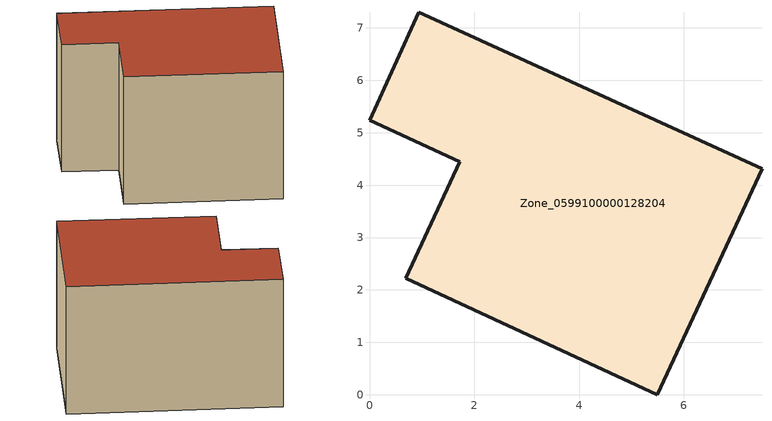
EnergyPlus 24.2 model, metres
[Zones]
Zone_0599100000128204
 floor ground (C_G): 0.94,7.3 7.49,4.31 5.49,0 0.69,2.22 1.72,4.45 0,5.24 z0
 wall outside (C_F): 7.49,4.31 0.94,7.3 0,5.24 1.72,4.45 0.69,2.22 5.49,0 7.49,4.31 z0:4.75
 roof outside (C_R): 5.49,0 7.49,4.31 0.94,7.3 0,5.24 1.72,4.45 0.69,2.22 z4.75
[BUILDING]
Pand.0599100000128204: North Axis=0; Terrain=City; Loads Convergence Tolerance Value=0.04; Temperature Convergence Tolerance Value=0.4; Solar Distribution=FullExterior; Maximum Number of Warmup Days=25; Minimum Number of Warmup Days=1
[Site:Location]
Rotterdam.The.Hague.AP_ZH_NLD Design_Conditions: Latitude=51.96; Longitude=4.45; Time Zone=1; Elevation=-4.5
[SITE:GROUNDTEMPERATURE:BUILDINGSURFACE]
18, 18, 18, 18, 18, 18, 18, 18, 18, 18, 18, 18
[MATERIAL] Thermal Absorptance=0.9; Solar Absorptance=0.7; Visible Absorptance=0.7
Name | Roughness | Thickness | Conductivity | Density | Specific Heat
G.TI.1946 | MediumSmooth | 0.15 | 1 | 540 | 1210
F.TI.1946 | Rough | 0.3 | 0.857143 | 1920 | 840
R.TI.1946 | MediumRough | 0.2 | 0.1 | 1500 | 1000
[CONSTRUCTION]
C_G: G.TI.1946
C_F: F.TI.1946
C_R: R.TI.1946
[ZONE]
Zone_0599100000128204: Type=1; Multiplier=1; Ceiling Height=Autocalculate; Volume=Autocalculate; Floor Area=autocalculate; Part of Total Floor Area=Yes
[ZONEINFILTRATION:DESIGNFLOWRATE]
Infil_Zone_0599100000128204: Zone or ZoneList or Space or SpaceList=Zone_0599100000128204; Schedule=AlwaysOn; Design Flow Rate Calculation Method=Flow/Area; Flow Rate per Floor Area=0.003; Constant Term Coefficient=1; Temperature Term Coefficient=0; Velocity Term Coefficient=0; Velocity Squared Term Coefficient=0
[HVACTEMPLATE:ZONE:IDEALLOADSAIRSYSTEM]
Zone_0599100000128204: Maximum Heating Supply Air Temperature=50; Minimum Cooling Supply Air Temperature=13; Maximum Heating Supply Air Humidity Ratio=0.0156; Minimum Cooling Supply Air Humidity Ratio=0.0077; Heating Limit=NoLimit; Cooling Limit=NoLimit; Dehumidification Control Type=ConstantSensibleHeatRatio; Cooling Sensible Heat Ratio=0.7; Dehumidification Setpoint=60; Humidification Control Type=None; Humidification Setpoint=30; Outdoor Air Method=None; Outdoor Air Flow Rate per Person=0.00944; Outdoor Air Flow Rate per Zone Floor Area=0; Outdoor Air Flow Rate per Zone=0; Demand Controlled Ventilation Type=None; Outdoor Air Economizer Type=NoEconomizer; Heat Recovery Type=None; Sensible Heat Recovery Effectiveness=0.7; Latent Heat Recovery Effectiveness=0.65
[ZONECONTROL:THERMOSTAT]
ThermostatControl_Zone_0599100000128204: Zone or ZoneList=Zone_0599100000128204; Control Type Schedule=DualSetpointControlType; Control 1=Thermostat_Zone_0599100000128204; Temperature Difference Between Cutout And Setpoint=0
[THERMOSTATSETPOINT:DUALSETPOINT]
Thermostat_Zone_0599100000128204: Heating Setpoint Temperature Schedule=HeatingSetpoint_Zone_0599100000128204; Cooling Setpoint Temperature Schedule=CoolingSetpoint_Zone_0599100000128204
[SCHEDULE:COMPACT]
HeatingSetpoint_Zone_0599100000128204: Through: 12/31, For: AllDays, Until: 24:00, 21
CoolingSetpoint_Zone_0599100000128204: Through: 12/31, For: AllDays, Until: 24:00, 24
DualSetpointControlType: Through: 12/31, For: AllDays, Until: 24:00, 4
AlwaysOn: Through: 12/31, For: AllDays, Until: 24:00, 1
